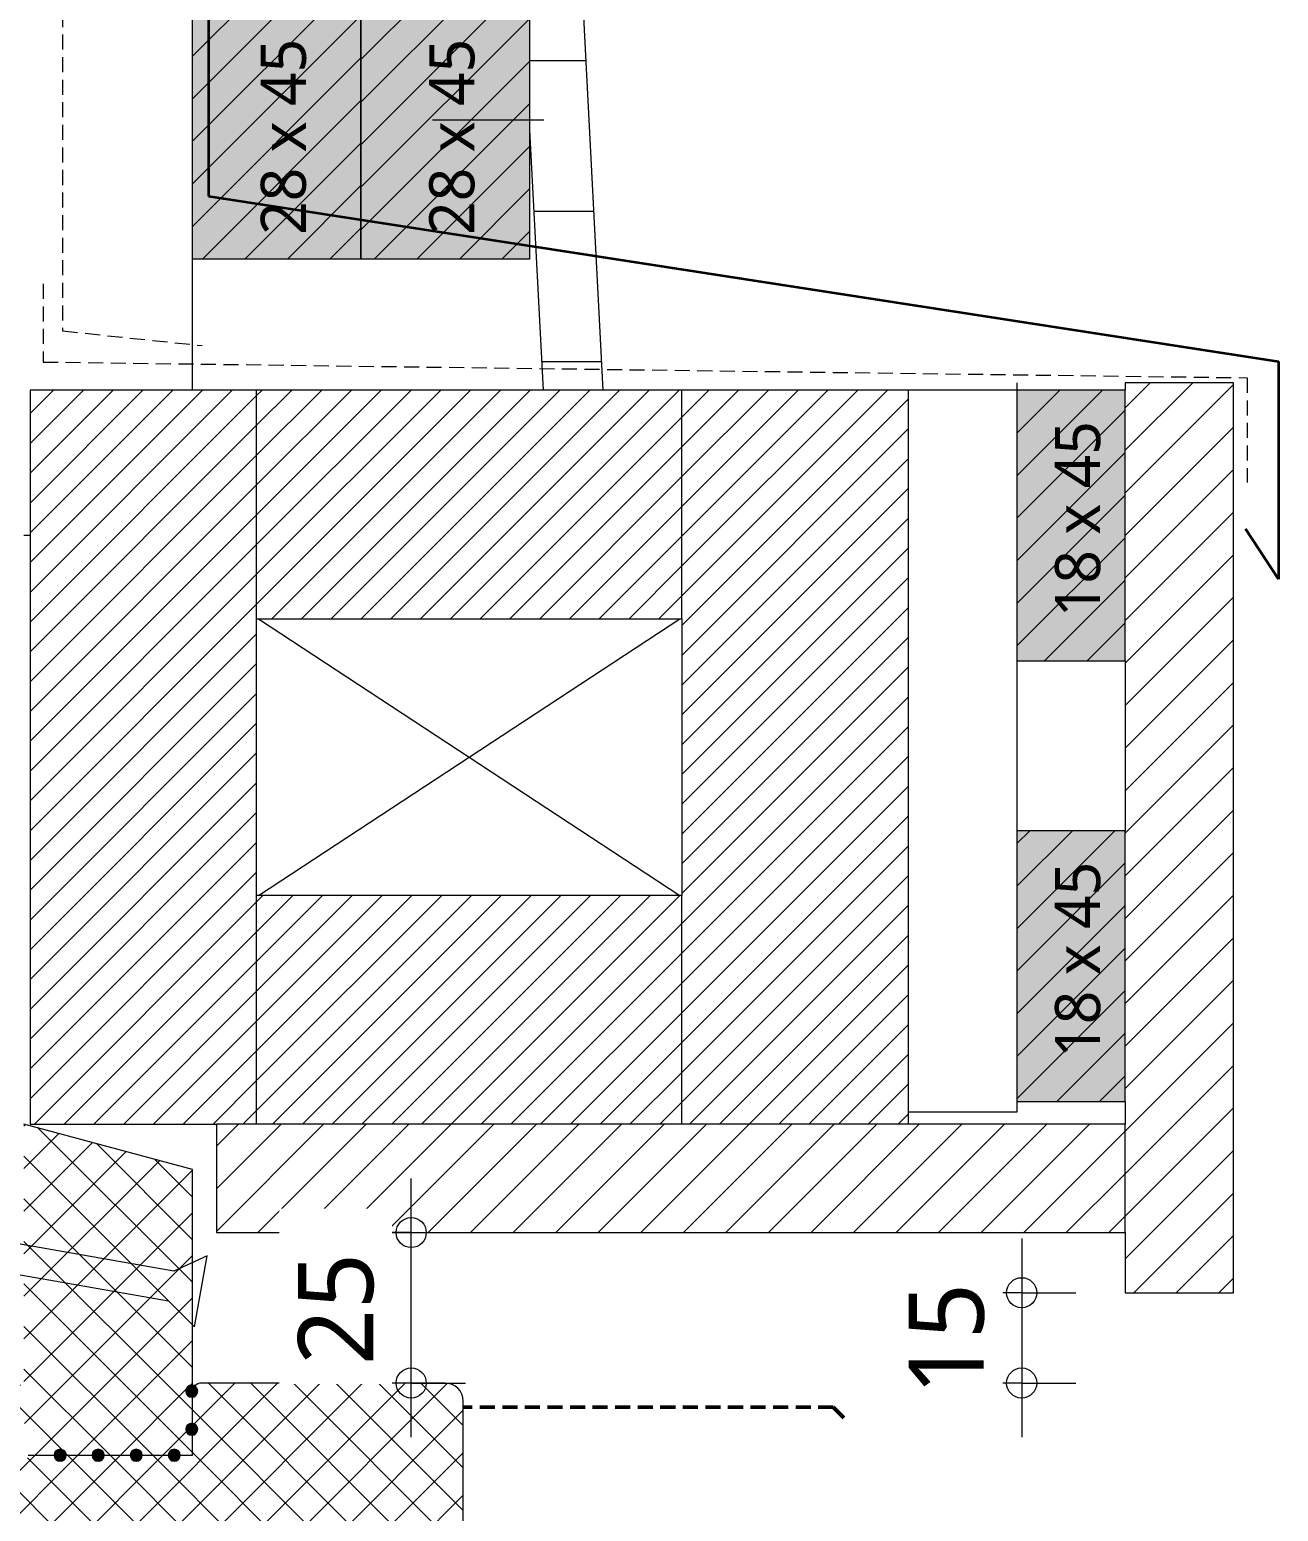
# Model space of a CAD drawing. Header units: millimetres. Extents: x 2927 to 18500, y -7154 to 6447.
# Drawn here: x 6017.4 to 6224.9, y 34 to 280.2 of the extents above; entities that cross this region are included whole.
import ezdxf

# ---------------------------------------------------------------- set-up
doc = ezdxf.new("R2010")
doc.units = ezdxf.units.MM
doc.linetypes.add('MV_hidden', pattern=[3.75, 2.5, -1.25])
for name, color, linetype, lineweight in [('A-ANNO-DIMS', 211, 'Continuous', 13), ('A-ANNO-DIMS-5', 211, 'Continuous', 13), ('A-ANNO-NOTE', 131, 'Continuous', 18), ('A-DETL', 90, 'Continuous', 13), ('A-DETL-GENF', 92, 'Continuous', 18), ('A-DETL-MEDM', 33, 'Continuous', 18)]:
    doc.layers.add(name, color=color, linetype=linetype, lineweight=lineweight)
doc.styles.add('Segoe UI', font='segoeui.ttf', dxfattribs={"height": 7.5})
doc.styles.add('Segoe UI_3', font='segoeui.ttf', dxfattribs={"height": 12.5})
doc.dimstyles.new('2_5_mm_controle', dxfattribs={"dimscale": 304.8, "dimtxt": 13.092049, "dimasz": 0.016404, "dimexe": 0.029528, "dimexo": 0.0625, "dimgap": 0.008202, "dimtad": 1, "dimdec": 0, "dimzin": 0, "dimdsep": 46, "dimtxsty": 'Segoe UI_3', "dimblk1": 'DOTBLANK', "dimblk2": 'DOTBLANK', "dimsah": 1, "dimcen": 0.09, "dimdle": 0.029528, "dimazin": 0, "dimtfac": 1, "dimtdec": 4, "dimtix": 1, "dimtmove": 0, "dimatfit": 3, "dimfxl": 0.029528, "dimfxlon": 1, "dimtvp": 1, "dimtfill": 1, "dimtolj": 1, "dimtzin": 0, "dimarcsym": 2})
pattern_1 = [(45, (0, 0), (-3.535534, 3.535534), [])]
pattern_2 = [(45, (0, 0), (-2.4748737, 2.4748737), [])]
pattern_3 = [(45, (0, 0), (-3.535534, 3.535534), []), (135, (0, 0), (-3.535534, -3.535534), [])]

# ---------------------------------------------------------------- blocks, each defined once
blk = doc.blocks.new('00 hout_rechthoekig_sls - Vuren Gewolmaniseerd 18x45-V182-Details Domera')
at = {"layer": 'A-DETL-GENF', "lineweight": 13}
blk.add_hatch(color=256, dxfattribs=at).paths.add_polyline_path([(0, 0), (45, 0), (45, 18), (0, 18)])
at = {"layer": 'A-DETL-MEDM', "lineweight": 13}
h = blk.add_hatch(dxfattribs=at)
h.set_pattern_fill('FP_227', color=256, style=0, pattern_type=2)
h.set_pattern_definition([(315, (-175.283, 6199.459), (3.535534, 3.535534), [])])
h.paths.add_polyline_path([(0, 0), (45, 0), (45, 18), (0, 18)])
at = {"layer": 'A-DETL-MEDM'}
for p, q in [((45, 18), (0, 18)), ((0, 18), (0, 0)), ((45, 18), (0, 18)), ((45, 0), (45, 18)), ((45, 0), (45, 18)), ((45, 0), (45, 18)), ((0, 0), (45, 0))]:
    blk.add_line(p, q, dxfattribs=at)
blk = doc.blocks.new('00 hout_rechthoekig_sls - Vuren Gewolmaniseerd 18x45-V183-Details Domera')
at = {"layer": 'A-DETL-GENF', "lineweight": 13}
blk.add_hatch(color=256, dxfattribs=at).paths.add_polyline_path([(0, 0), (45, 0), (45, 18), (0, 18)])
at = {"layer": 'A-DETL-MEDM', "lineweight": 13}
h = blk.add_hatch(dxfattribs=at)
h.set_pattern_fill('FP_228', color=256, style=0, pattern_type=2)
h.set_pattern_definition([(315, (-102.064, 6199.459), (3.535534, 3.535534), [])])
h.paths.add_polyline_path([(0, 0), (45, 0), (45, 18), (0, 18)])
at = {"layer": 'A-DETL-MEDM'}
for p, q in [((45, 18), (0, 18)), ((0, 18), (0, 0)), ((45, 18), (0, 18)), ((45, 0), (45, 18)), ((45, 0), (45, 18)), ((45, 0), (45, 18)), ((0, 0), (45, 0))]:
    blk.add_line(p, q, dxfattribs=at)
blk = doc.blocks.new('00 hout_rechthoekig_sls - Vuren Gewolmaniseerd 28x45-V185-Details Domera')
at = {"layer": 'A-DETL-GENF', "lineweight": 13}
blk.add_hatch(color=256, dxfattribs=at).paths.add_polyline_path([(45, -28), (45, 0), (0, 0), (0, -28)])
at = {"layer": 'A-DETL-MEDM', "lineweight": 13}
h = blk.add_hatch(dxfattribs=at)
h.set_pattern_fill('FP_230', color=256, style=0, pattern_type=2)
h.set_pattern_definition([(135, (287.04, -6072.459), (-3.535534, -3.535534), [])])
h.paths.add_polyline_path([(45, -28), (45, 0), (0, 0), (0, -28)])
at = {"layer": 'A-DETL-MEDM'}
for p, q in [((0, 0), (45, 0)), ((0, -28), (0, 0)), ((45, 0), (45, -28)), ((45, 0), (45, -28)), ((45, 0), (45, -28)), ((45, -28), (0, -28)), ((45, -28), (0, -28))]:
    blk.add_line(p, q, dxfattribs=at)
blk = doc.blocks.new('00 hout_rechthoekig_sls - Vuren Gewolmaniseerd 28x45-V186-Details Domera')
at = {"layer": 'A-DETL-GENF', "lineweight": 13}
blk.add_hatch(color=256, dxfattribs=at).paths.add_polyline_path([(45, -28), (45, 0), (0, 0), (0, -28)])
at = {"layer": 'A-DETL-MEDM', "lineweight": 13}
h = blk.add_hatch(dxfattribs=at)
h.set_pattern_fill('FP_231', color=256, style=0, pattern_type=2)
h.set_pattern_definition([(135, (287.04, -6100.459), (-3.535534, -3.535534), [])])
h.paths.add_polyline_path([(45, -28), (45, 0), (0, 0), (0, -28)])
at = {"layer": 'A-DETL-MEDM'}
for p, q in [((0, 0), (45, 0)), ((0, -28), (0, 0)), ((45, 0), (45, -28)), ((45, 0), (45, -28)), ((45, 0), (45, -28)), ((45, -28), (0, -28)), ((45, -28), (0, -28))]:
    blk.add_line(p, q, dxfattribs=at)
blk = doc.blocks.new('28 schroef - 5_0x80-3186763-Details Domera')
at = {"layer": 'A-DETL-GENF', "lineweight": 13}
h = blk.add_hatch(dxfattribs=at)
h.set_pattern_fill('FP_90', color=256, style=0, pattern_type=2)
h.set_pattern_definition([(120, (0, 0), (-11.2583, -6.5), [])])
h.paths.add_polyline_path([(70, -6), (70, 6), (50, 6), (50, -6)])
h = blk.add_hatch(dxfattribs=at)
h.set_pattern_fill('FP_91', color=256, style=0, pattern_type=2)
h.set_pattern_definition([(120, (7.5, 0), (-11.2583, -6.5), [])])
h.paths.add_polyline_path([(70, -6), (70, 6), (50, 6), (50, -6)])
for p, q in [((0, 6), (0, -6)), ((5, 2.5), (0, 6)), ((70, 2.5), (5, 2.5)), ((80, 0), (70, 2.5)), ((70, -2.5), (80, 0)), ((0, -6), (5, -2.5)), ((5, -2.5), (70, -2.5))]:
    blk.add_line(p, q, dxfattribs=at)
blk = doc.blocks.new('DIMBLOCK212-Details Domera')
at = {"layer": 'A-ANNO-DIMS-5'}
for p, q in [((6080.81, 46.28), (6080.81, 89.28)), ((6080.81, 80.28), (6071.81, 80.28)), ((6080.81, 80.28), (6089.81, 80.28)), ((6080.81, 55.28), (6071.81, 55.28)), ((6080.81, 55.28), (6089.81, 55.28))]:
    blk.add_line(p, q, dxfattribs=at)
for centre in [(6080.81, 80.28), (6080.81, 55.28)]:
    blk.add_circle(centre, 2.5, dxfattribs=at)
at = {"layer": 'A-ANNO-DIMS-5', "color": 0, "insert": (6062, 58.26), "char_height": 12.5, "width": 22.8516, "attachment_point": 1, "rotation": 90, "line_spacing_factor": 1.142579, "style": 'Segoe UI_3', "bg_fill": 3, "box_fill_scale": 1.25, "bg_fill_color": 9, "bg_fill_true_color": 13158600, "bg_fill_transparency": 0}
blk.add_mtext('25', dxfattribs=at)
blk = doc.blocks.new('_DotBlank')
at = {"color": 0, "linetype": 'ByBlock', "lineweight": -2}
blk.add_line((-0.5, 0), (-1, 0), dxfattribs=at)
blk.add_circle((0, 0), 0.5, dxfattribs=at)
blk = doc.blocks.new('DIMBLOCK216-Details Domera')
at = {"layer": 'A-ANNO-DIMS-5'}
for p, q in [((6182.27, 79.28), (6182.27, 46.28)), ((6182.27, 70.28), (6173.27, 70.28)), ((6182.27, 70.28), (6191.27, 70.28)), ((6182.27, 55.28), (6173.27, 55.28)), ((6182.27, 55.28), (6191.27, 55.28))]:
    blk.add_line(p, q, dxfattribs=at)
for centre in [(6182.27, 70.28), (6182.27, 55.28)]:
    blk.add_circle(centre, 2.5, dxfattribs=at)
at = {"layer": 'A-ANNO-DIMS-5', "color": 0, "insert": (6163.46, 53.26), "char_height": 12.5, "width": 22.8516, "attachment_point": 1, "rotation": 90, "line_spacing_factor": 1.142579, "style": 'Segoe UI_3', "bg_fill": 3, "box_fill_scale": 1.25, "bg_fill_color": 9, "bg_fill_true_color": 13158600, "bg_fill_transparency": 0}
blk.add_mtext('15', dxfattribs=at)

msp = doc.modelspace()

# ---------------------------------------------------------------- hatches: boundary and pattern name
at = {"layer": 'A-DETL-GENF', "lineweight": 13}
h = msp.add_hatch(dxfattribs=at)
h.set_pattern_fill('FP_2', color=253, style=0, pattern_type=2)
h.set_pattern_definition([(0, (0, 0), (0, 25), []), (90, (0, 0), (-25, 1e-15), [])])
h.paths.add_polyline_path([(6112.35, 220.28), (6112.74, 220.28), (6098.87, 484.88), (6101.84, 485.57), (6101.42, 493.56), (6088.32, 495.17), (6087.61, 508.56), (6100.48, 511.53), (6100.06, 519.52), (6071.1, 518), (6072.2, 497.04), (6072.46, 497.04), (6072.46, 492.04), (6072.85, 484.58), (6088.98, 482.6), (6099.22, 287.04), (6100.46, 287.04), (6100.46, 263.47), (6102.72, 220.28)])
h = msp.add_hatch(dxfattribs=at)
h.set_pattern_fill('FP_59', color=250, style=0, pattern_type=2)
h.set_pattern_definition(pattern_2)
h.paths.add_polyline_path([(6048.46, 98.28), (6055.12, 98.28), (6055.12, 220.28), (6017.46, 220.28), (6017.46, 98.28), (6044.46, 98.28)])
h = msp.add_hatch(dxfattribs=at)
h.set_pattern_fill('FP_59', color=250, style=0, pattern_type=2)
h.set_pattern_definition(pattern_2)
h.paths.add_polyline_path([(6125.79, 182.28), (6125.79, 220.28), (6055.12, 220.28), (6055.12, 182.28)])
h = msp.add_hatch(dxfattribs=at)
h.set_pattern_fill('FP_59', color=250, style=0, pattern_type=2)
h.set_pattern_definition(pattern_2)
h.paths.add_polyline_path([(6163.46, 98.28), (6163.46, 220.28), (6125.79, 220.28), (6125.79, 98.28)])
h = msp.add_hatch(dxfattribs=at)
h.set_pattern_fill('FP_10', color=250, style=0, pattern_type=2)
h.set_pattern_definition(pattern_1)
h.paths.add_polyline_path([(6217.46, 70.28), (6217.46, 221.5), (6199.46, 221.5), (6199.46, 70.28)])
h = msp.add_hatch(dxfattribs=at)
h.set_pattern_fill('FP_59', color=250, style=0, pattern_type=2)
h.set_pattern_definition(pattern_2)
h.paths.add_polyline_path([(6125.79, 98.28), (6125.79, 136.28), (6055.12, 136.28), (6055.12, 98.28)])
h = msp.add_hatch(dxfattribs=at)
h.set_pattern_fill('FP_12', color=250, style=0, pattern_type=2)
h.set_pattern_definition(pattern_3)
h.paths.add_polyline_path([(6021.47, 43.28), (6021.5, 43.54), (6021.6, 43.78), (6021.76, 43.99), (6021.97, 44.15), (6022.21, 44.25), (6022.47, 44.28), (6022.73, 44.25), (6022.97, 44.15), (6023.18, 43.99), (6023.34, 43.78), (6023.44, 43.54), (6023.47, 43.28), (6027.79, 43.28), (6027.83, 43.54), (6027.93, 43.78), (6028.08, 43.99), (6028.29, 44.15), (6028.61, 44.26), (6028.79, 44.28), (6029.05, 44.25), (6029.29, 44.15), (6029.5, 43.99), (6029.66, 43.78), (6029.76, 43.54), (6029.79, 43.28), (6034.11, 43.28), (6034.15, 43.54), (6034.25, 43.78), (6034.41, 43.99), (6034.61, 44.15), (6034.86, 44.25), (6035.11, 44.28), (6035.37, 44.25), (6035.61, 44.15), (6035.82, 43.99), (6035.98, 43.78), (6036.08, 43.54), (6036.11, 43.28), (6040.44, 43.28), (6040.47, 43.54), (6040.57, 43.78), (6040.73, 43.99), (6040.94, 44.15), (6041.18, 44.25), (6041.44, 44.28), (6041.69, 44.25), (6041.94, 44.15), (6042.14, 43.99), (6042.3, 43.78), (6042.4, 43.54), (6042.44, 43.28), (6044.46, 43.28), (6044.46, 46.61), (6044.33, 46.6), (6044.07, 46.63), (6043.83, 46.73), (6043.63, 46.89), (6043.47, 47.1), (6043.37, 47.34), (6043.33, 47.6), (6043.37, 47.86), (6043.47, 48.1), (6043.63, 48.3), (6043.83, 48.46), (6044.07, 48.56), (6044.46, 48.61), (6044.46, 52.94), (6044.33, 52.92), (6044.07, 52.95), (6043.83, 53.05), (6043.63, 53.21), (6043.47, 53.42), (6043.37, 53.66), (6043.33, 53.92), (6043.37, 54.18), (6043.47, 54.42), (6043.63, 54.63), (6043.83, 54.78), (6044.07, 54.88), (6044.46, 54.92), (6044.46, 90.78), (6016.46, 98.28), (6016.46, 54.9), (6016.59, 54.88), (6016.83, 54.78), (6017.04, 54.63), (6017.2, 54.42), (6017.3, 54.18), (6017.33, 53.92), (6017.3, 53.66), (6017.2, 53.42), (6017.04, 53.21), (6016.83, 53.05), (6016.46, 52.92), (6016.46, 48.58), (6016.59, 48.56), (6016.83, 48.46), (6017.04, 48.3), (6017.2, 48.1), (6017.3, 47.86), (6017.33, 47.6), (6017.3, 47.34), (6017.2, 47.1), (6017.04, 46.89), (6016.83, 46.73), (6016.46, 46.6), (6016.46, 44.23), (6016.65, 44.15), (6016.85, 43.99), (6017.04, 43.72), (6017.11, 43.54), (6017.15, 43.28)])
h = msp.add_hatch(dxfattribs=at)
h.set_pattern_fill('FP_10', color=250, style=0, pattern_type=2)
h.set_pattern_definition(pattern_1)
h.paths.add_polyline_path([(6048.46, 80.28), (6199.46, 80.28), (6199.46, 98.28), (6048.46, 98.28)])
h = msp.add_hatch(dxfattribs=at)
h.set_pattern_fill('FP_12', color=250, style=0, pattern_type=2)
h.set_pattern_definition(pattern_3)
h.paths.add_polyline_path([(6037.96, -11.72), (6038.35, -11.67), (6038.71, -11.52), (6039.02, -11.28), (6039.34, -10.78), (6039.41, -10.61), (6039.46, -10.22), (6039.46, 18.62), (6087.46, 18.62), (6087.98, 18.69), (6088.46, 18.89), (6088.87, 19.2), (6089.19, 19.62), (6089.39, 20.1), (6089.46, 20.62), (6089.46, 52.28), (6089.36, 53.06), (6089.06, 53.78), (6088.58, 54.4), (6087.96, 54.88), (6087.24, 55.18), (6086.46, 55.28), (6045.57, 55.23), (6045.04, 54.95), (6044.85, 54.78), (6045.15, 54.48), (6045.2, 54.42), (6045.3, 54.18), (6045.33, 53.92), (6045.3, 53.66), (6045.2, 53.42), (6045.04, 53.21), (6044.83, 53.05), (6044.46, 52.92), (6044.46, 48.58), (6044.59, 48.56), (6044.83, 48.46), (6045.08, 48.25), (6045.2, 48.1), (6045.3, 47.86), (6045.33, 47.6), (6045.3, 47.34), (6045.2, 47.1), (6044.9, 46.78), (6044.83, 46.73), (6044.46, 46.6), (6044.46, 43.28), (6042.44, 43.28), (6042.4, 43.02), (6042.3, 42.78), (6042.14, 42.58), (6041.94, 42.42), (6041.69, 42.32), (6041.44, 42.28), (6041.18, 42.32), (6040.94, 42.42), (6040.73, 42.58), (6040.57, 42.78), (6040.47, 43.02), (6040.44, 43.28), (6036.11, 43.28), (6036.08, 43.02), (6035.98, 42.78), (6035.82, 42.58), (6035.61, 42.42), (6035.37, 42.32), (6035.11, 42.28), (6034.86, 42.32), (6034.61, 42.42), (6034.41, 42.58), (6034.25, 42.78), (6034.15, 43.02), (6034.11, 43.28), (6029.79, 43.28), (6029.76, 43.02), (6029.66, 42.78), (6029.5, 42.58), (6029.29, 42.42), (6029.05, 42.32), (6028.61, 42.31), (6028.53, 42.32), (6028.29, 42.42), (6028.08, 42.58), (6027.93, 42.78), (6027.83, 43.02), (6027.79, 43.28), (6023.47, 43.28), (6023.44, 43.02), (6023.34, 42.78), (6023.18, 42.58), (6022.97, 42.42), (6022.73, 42.32), (6022.47, 42.28), (6022.21, 42.32), (6021.97, 42.42), (6021.76, 42.58), (6021.6, 42.78), (6021.5, 43.02), (6021.47, 43.28), (6017.15, 43.28), (6017.11, 43.02), (6016.97, 42.73), (6016.85, 42.58), (6016.46, 42.34), (6016.41, 42.32), (6016.15, 42.28), (6015.74, 42.38), (6015.65, 42.42), (6015.44, 42.58), (6015.28, 42.78), (6015.18, 43.02), (6015.15, 43.28), (6015.23, 43.67), (6015.33, 43.85), (6015.47, 44.01), (6015.65, 44.15), (6016.07, 44.27), (6016.34, 44.26), (6016.46, 44.28), (6016.46, 46.61), (6016.33, 46.6), (6016.04, 46.65), (6015.83, 46.73), (6015.63, 46.89), (6015.47, 47.1), (6015.37, 47.34), (6015.33, 47.6), (6015.37, 47.86), (6015.47, 48.1), (6015.63, 48.3), (6015.83, 48.46), (6016.07, 48.56), (6016.46, 48.61), (6016.46, 52.94), (6016.33, 52.92), (6016.07, 52.95), (6015.83, 53.05), (6015.63, 53.21), (6015.47, 53.42), (6015.37, 53.66), (6015.33, 53.92), (6015.37, 54.18), (6015.47, 54.42), (6015.72, 54.7), (6015.97, 54.88), (6015.71, 55.08), (6015.35, 55.23), (6014.96, 55.28), (5978.46, 55.28), (5977.68, 55.18), (5976.96, 54.88), (5976.34, 54.4), (5975.86, 53.78), (5975.56, 53.06), (5975.46, 52.28), (5975.46, -8.72), (5975.56, -9.49), (5975.86, -10.22), (5976.34, -10.84), (5976.96, -11.32), (5977.68, -11.61), (5978.46, -11.72), (6028.61, -11.72)])
at = {"layer": 'A-DETL-GENF'}
for points in [[(6044.33, 52.92), (6044.59, 52.95), (6044.83, 53.05), (6045.04, 53.21), (6045.2, 53.42), (6045.3, 53.66), (6045.33, 53.92), (6045.3, 54.18), (6045.2, 54.42), (6045.04, 54.63), (6044.83, 54.78), (6044.59, 54.88), (6044.33, 54.92), (6044.07, 54.88), (6043.83, 54.78), (6043.63, 54.63), (6043.47, 54.42), (6043.37, 54.18), (6043.33, 53.92), (6043.37, 53.66), (6043.47, 53.42), (6043.63, 53.21), (6043.83, 53.05), (6044.07, 52.95)], [(6044.33, 46.6), (6044.59, 46.63), (6044.83, 46.73), (6045.04, 46.89), (6045.2, 47.1), (6045.3, 47.34), (6045.33, 47.6), (6045.3, 47.86), (6045.2, 48.1), (6045.04, 48.3), (6044.83, 48.46), (6044.59, 48.56), (6044.33, 48.6), (6044.07, 48.56), (6043.83, 48.46), (6043.63, 48.3), (6043.47, 48.1), (6043.37, 47.86), (6043.33, 47.6), (6043.37, 47.34), (6043.47, 47.1), (6043.63, 46.89), (6043.83, 46.73), (6044.07, 46.63)], [(6022.47, 42.28), (6022.73, 42.32), (6022.97, 42.42), (6023.18, 42.58), (6023.34, 42.78), (6023.44, 43.02), (6023.47, 43.28), (6023.44, 43.54), (6023.34, 43.78), (6023.18, 43.99), (6022.97, 44.15), (6022.73, 44.25), (6022.47, 44.28), (6022.21, 44.25), (6021.97, 44.15), (6021.76, 43.99), (6021.6, 43.78), (6021.5, 43.54), (6021.47, 43.28), (6021.5, 43.02), (6021.6, 42.78), (6021.76, 42.58), (6021.97, 42.42), (6022.21, 42.32)], [(6028.79, 42.28), (6029.05, 42.32), (6029.29, 42.42), (6029.5, 42.58), (6029.66, 42.78), (6029.76, 43.02), (6029.79, 43.28), (6029.76, 43.54), (6029.66, 43.78), (6029.5, 43.99), (6029.29, 44.15), (6029.05, 44.25), (6028.61, 44.26), (6028.53, 44.25), (6028.29, 44.15), (6028.08, 43.99), (6027.93, 43.78), (6027.83, 43.54), (6027.79, 43.28), (6027.83, 43.02), (6027.93, 42.78), (6028.08, 42.58), (6028.29, 42.42), (6028.61, 42.31)], [(6035.11, 42.28), (6035.37, 42.32), (6035.61, 42.42), (6035.82, 42.58), (6035.98, 42.78), (6036.08, 43.02), (6036.11, 43.28), (6036.08, 43.54), (6035.98, 43.78), (6035.82, 43.99), (6035.61, 44.15), (6035.37, 44.25), (6035.11, 44.28), (6034.86, 44.25), (6034.61, 44.15), (6034.41, 43.99), (6034.25, 43.78), (6034.15, 43.54), (6034.11, 43.28), (6034.15, 43.02), (6034.25, 42.78), (6034.41, 42.58), (6034.61, 42.42), (6034.86, 42.32)], [(6041.44, 42.28), (6041.69, 42.32), (6041.94, 42.42), (6042.14, 42.58), (6042.3, 42.78), (6042.4, 43.02), (6042.44, 43.28), (6042.4, 43.54), (6042.3, 43.78), (6042.14, 43.99), (6041.94, 44.15), (6041.69, 44.25), (6041.44, 44.28), (6041.18, 44.25), (6040.94, 44.15), (6040.73, 43.99), (6040.57, 43.78), (6040.47, 43.54), (6040.44, 43.28), (6040.47, 43.02), (6040.57, 42.78), (6040.73, 42.58), (6040.94, 42.42), (6041.18, 42.32)]]:
    msp.add_hatch(color=7, dxfattribs=at).paths.add_polyline_path(points)

# ---------------------------------------------------------------- linework, layer by layer
at = {"layer": 'A-DETL', "linetype": 'MV_hidden', "lineweight": 18}
for p, q in [((6022.88, 568.1), (6022.88, 230.1)), ((6019.62, 237.94), (6019.62, 224.94)), ((6022.88, 230.1), (6046.09, 227.66)), ((6019.62, 224.94), (6219.72, 222.32)), ((6219.72, 222.32), (6219.72, 204.94))]:
    msp.add_line(p, q, dxfattribs=at)
at = {"layer": 'A-DETL', "lineweight": 18}
for p, q in [((6112.74, 220.28), (6098.87, 484.88)), ((6102.83, 265.14), (6084.35, 265.14)), ((6100.46, 263.47), (6102.72, 220.28)), ((6044.46, 220.28), (6044.46, 242.04)), ((6017.46, 220.28), (6017.46, 98.28)), ((6055.12, 220.28), (6017.46, 220.28)), ((6125.79, 220.28), (6055.12, 220.28)), ((6055.12, 98.28), (6055.12, 220.28)), ((6163.46, 220.28), (6125.79, 220.28)), ((6125.79, 182.28), (6125.79, 220.28)), ((6163.46, 98.28), (6163.46, 220.28)), ((6181.46, 220.28), (6163.46, 220.28)), ((6181.46, 221.5), (6181.46, 100.28)), ((6217.46, 221.5), (6199.46, 221.5)), ((6199.46, 221.5), (6199.46, 220.28)), ((6217.46, 70.28), (6217.46, 221.5)), ((6016.46, 196.14), (6017.46, 196.14)), ((6055.12, 182.28), (6125.79, 182.28)), ((6055.46, 182.28), (6125.46, 136.28)), ((6055.46, 136.28), (6125.46, 182.28)), ((6125.79, 182.28), (6125.79, 136.28)), ((6199.46, 175.28), (6199.46, 147.06)), ((6125.79, 136.28), (6055.12, 136.28)), ((6125.79, 98.28), (6125.79, 136.28)), ((6199.46, 102.06), (6199.46, 98.28)), ((6181.46, 100.28), (6163.46, 100.28)), ((6044.46, 90.78), (6016.46, 98.28)), ((6017.46, 98.28), (6048.46, 98.28)), ((6048.46, 98.28), (6048.46, 80.28)), ((6199.46, 98.28), (6048.46, 98.28)), ((6199.46, 80.28), (6199.46, 98.28)), ((6044.46, 54.9), (6044.46, 90.78)), ((6048.46, 80.28), (6199.46, 80.28)), ((6199.46, 80.28), (6199.46, 70.28)), ((6199.46, 70.28), (6217.46, 70.28)), ((6086.46, 55.28), (6045.96, 55.28)), ((6044.46, 48.61), (6044.46, 52.94)), ((6089.46, 20.62), (6089.46, 52.28)), ((6044.46, 43.28), (6044.46, 46.61)), ((6017.15, 43.28), (6021.47, 43.28)), ((6023.47, 43.28), (6027.79, 43.28)), ((6029.79, 43.28), (6034.11, 43.28)), ((6036.11, 43.28), (6040.44, 43.28)), ((6042.44, 43.28), (6044.46, 43.28))]:
    msp.add_line(p, q, dxfattribs=at)
at = {"layer": 'A-DETL', "lineweight": 35}
for p, q in [((6047.1, 295.13), (6047.1, 252.52)), ((6047.1, 252.52), (6224.93, 225.02)), ((6224.93, 225.02), (6224.93, 188.86)), ((6224.93, 188.86), (6219.44, 197.21))]:
    msp.add_line(p, q, dxfattribs=at)
at = {"layer": 'A-DETL', "linetype": 'MV_hidden', "lineweight": 50}
for q in [(6089.46, 51.28), (6153.46, 48.79)]:
    msp.add_line((6150.96, 51.28), q, dxfattribs=at)
at = {"layer": 'A-DETL', "lineweight": 18}
for centre, radius, start, end in [((6044.33, 53.92), 1, 90, 270), ((6044.33, 53.92), 1, 270, 90), ((6045.96, 53.78), 1.5, 90, 137.8371), ((6086.46, 52.28), 3, 360, 90), ((6044.33, 47.6), 1, 90, 270), ((6044.33, 47.6), 1, 270, 90), ((6022.47, 43.28), 1, 0, 180), ((6022.47, 43.28), 1, 180, 360), ((6028.79, 43.28), 1, 0, 180), ((6028.79, 43.28), 1, 180, 360), ((6035.11, 43.28), 1, 0, 180), ((6035.11, 43.28), 1, 180, 360), ((6041.44, 43.28), 1, 0, 180), ((6041.44, 43.28), 1, 180, 360)]:
    msp.add_arc(centre, radius, start, end, dxfattribs=at)

# ---------------------------------------------------------------- block references
at = {"layer": 'A-DETL-GENF', "lineweight": 13, "rotation": 170}
msp.add_blockref('28 schroef - 5_0x80-3186763-Details Domera', (6045.85, 70.52), dxfattribs=at)
at = {"layer": 'A-DETL-MEDM', "lineweight": 13}
for name, p, rotation in [('00 hout_rechthoekig_sls - Vuren Gewolmaniseerd 28x45-V185-Details Domera', (6072.46, 287.04), 270.0000000000032), ('00 hout_rechthoekig_sls - Vuren Gewolmaniseerd 28x45-V186-Details Domera', (6100.46, 287.04), 270.0000000000032), ('00 hout_rechthoekig_sls - Vuren Gewolmaniseerd 18x45-V182-Details Domera', (6199.46, 175.28), 89.99999999999928), ('00 hout_rechthoekig_sls - Vuren Gewolmaniseerd 18x45-V183-Details Domera', (6199.46, 102.06), 89.99999999999928)]:
    msp.add_blockref(name, p, dxfattribs=dict(at, rotation=rotation))

# ---------------------------------------------------------------- texts
at = {"layer": 'A-ANNO-NOTE', "lineweight": 13, "char_height": 7.5, "width": 40.4852, "attachment_point": 1, "rotation": 90, "style": 'Segoe UI'}
for s, insert in [('28 x 45', (6055.81, 246.05)), ('28 x 45', (6083.81, 246.05)), ('18 x 45', (6187.81, 182.52)), ('18 x 45', (6187.81, 109.3))]:
    msp.add_mtext(s, dxfattribs=dict(at, insert=insert))

# ---------------------------------------------------------------- next in the draw order: dimensions: what is measured, and where the dimension line sits
at = {"layer": 'A-ANNO-DIMS'}
for base, p1, p2, override, picture, middle in [((6080.81, 80.28), (6071.81, 55.28), (6071.81, 80.28), {"dimpost": '<>', "dimfxl": 25}, 'DIMBLOCK212-Details Domera', (6071.84, 67.78)), ((6182.27, 55.28), (6191.27, 70.28), (6173.27, 55.28), {"dimpost": '<>', "dimfxl": 23.430749}, 'DIMBLOCK216-Details Domera', (6173.27, 62.78))]:
    dim = msp.add_linear_dim(base=base, p1=p1, p2=p2, angle=90, dimstyle='2_5_mm_controle', override=override, dxfattribs=at)
    dim.commit()
    dim.dimension.update_dxf_attribs({"geometry": picture, "text_midpoint": middle})

doc.saveas('drawing.dxf')
